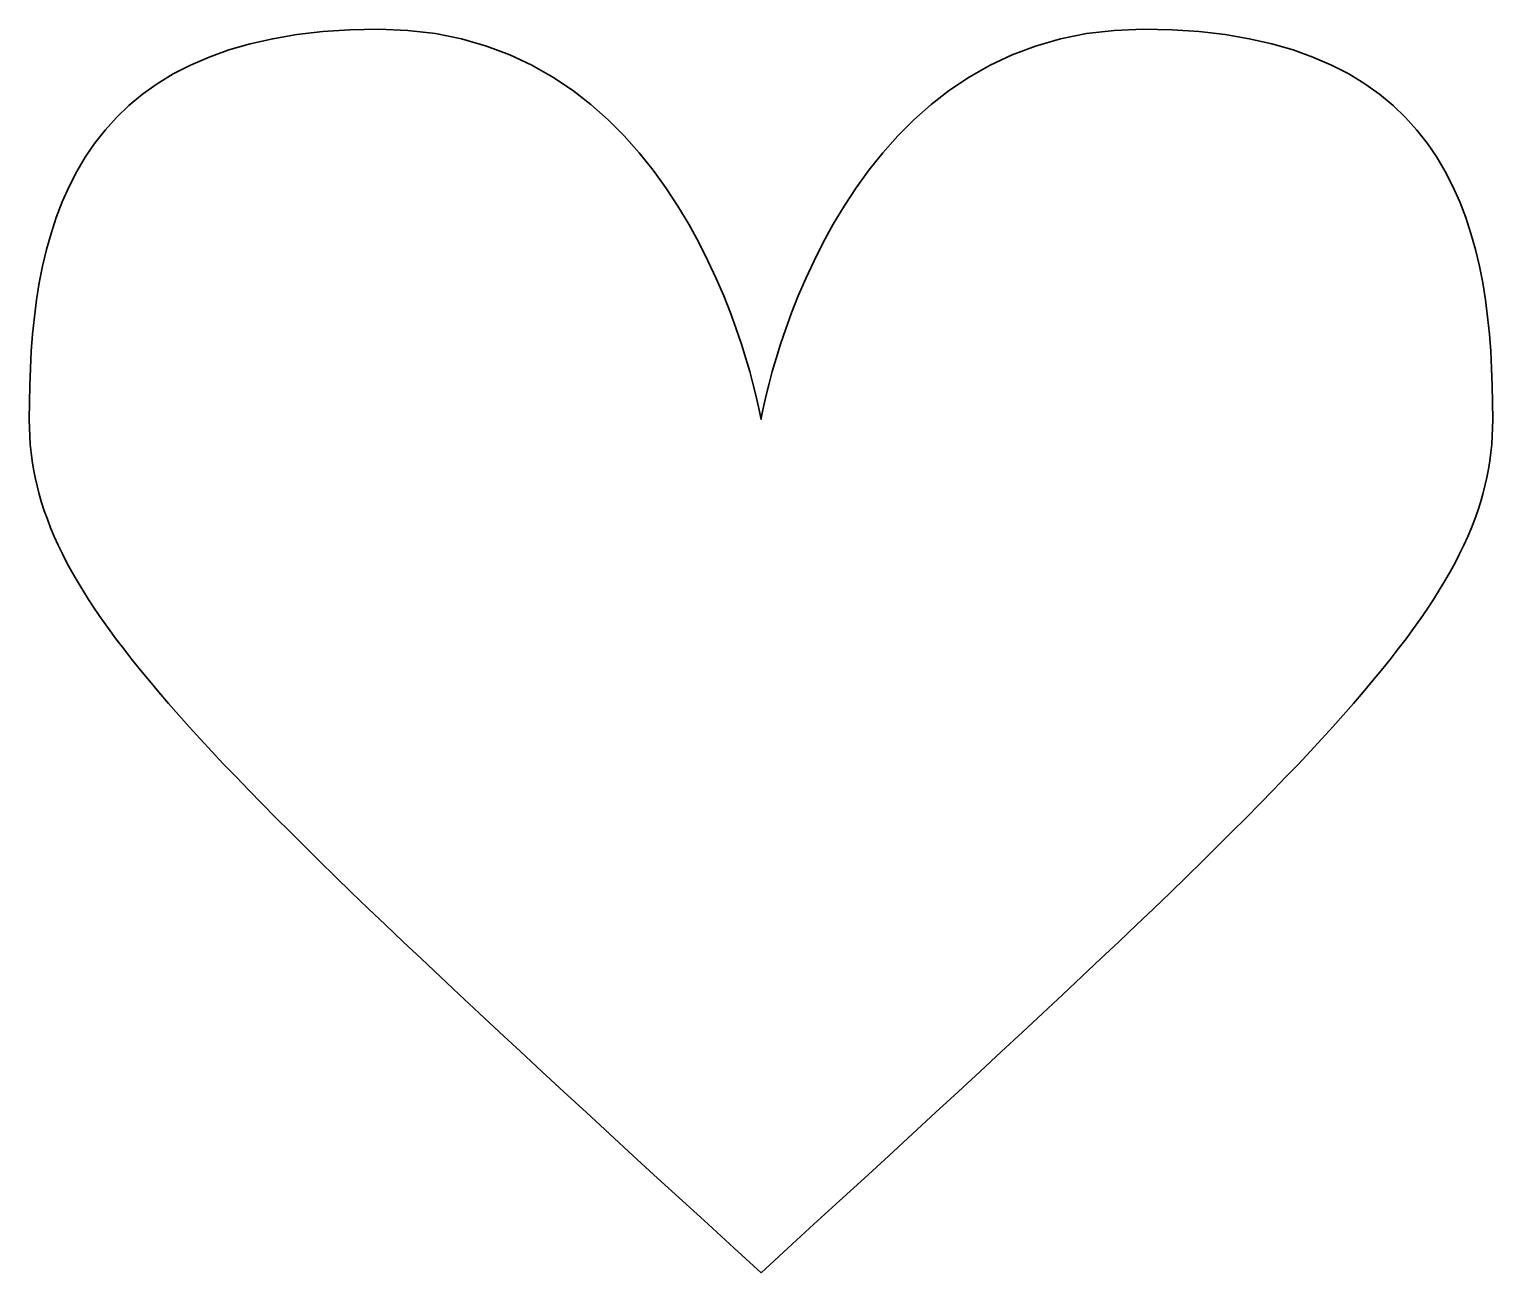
# Model space of a CAD drawing. Header units: inches. Extents: x 166.8 to 236.6, y -125.9 to -66.6.
import ezdxf

# ---------------------------------------------------------------- set-up
doc = ezdxf.new("R2010")
doc.units = ezdxf.units.IN
doc.header["$MEASUREMENT"] = 0
doc.layers.add('Capa 1', color=7, linetype='Continuous')

msp = doc.modelspace()

# ---------------------------------------------------------------- linework, layer by layer
at = {"layer": 'Capa 1', "color": 250, "lineweight": 35}
msp.add_open_spline([(201.661, -125.88), (229.185, -100.681), (236.551, -93.703), (236.551, -85.175), (236.551, -76.646), (235, -66.566), (219.881, -66.566), (204.762, -66.566), (201.661, -85.175), (201.661, -85.175), (201.661, -85.175), (198.56, -66.566), (183.441, -66.566), (168.322, -66.566), (166.771, -76.646), (166.771, -85.175), (166.771, -93.703), (174.137, -100.681), (201.661, -125.88)], degree=3, knots=[0, 0, 0, 0, 1, 1, 1, 2, 2, 2, 3, 3, 3, 4, 4, 4, 5, 5, 5, 6, 6, 6, 6], dxfattribs=at)

doc.saveas('drawing.dxf')
